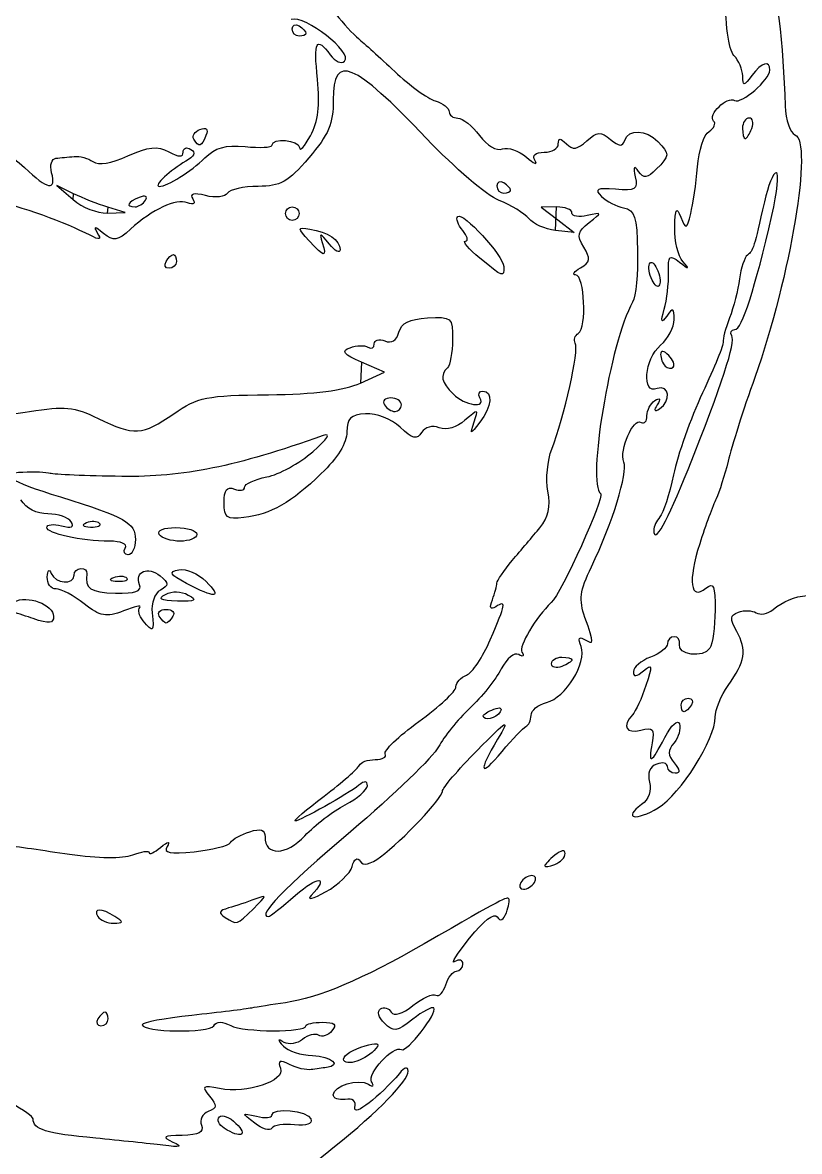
# Model space of a CAD drawing. Extents: x 785 to 1180, y 172 to 639.
# Drawn here: x 973.7 to 1087.6, y 273.8 to 439.2 of the extents above; entities that cross this region are included whole.
import ezdxf

# ---------------------------------------------------------------- set-up
doc = ezdxf.new("R2010")
doc.units = 0
doc.layers.add('Ebene_1', color=7, linetype='CONTINUOUS')

msp = doc.modelspace()

# ---------------------------------------------------------------- linework, layer by layer
at = {"layer": 'Ebene_1', "color": 7}
for points in [[(1013.25, 438.309044), (1013.25, 438.309044)], [(1080.6116, 423.75002), (1080.6116, 423.75002)], [(998.8148, 422.145244), (998.8148, 422.145244)], [(981.1916, 414.168764), (978.75, 415.362948), (981.1108, 413.306484)], [(1045.25, 414.690996), (1045.25, 414.690996)], [(986.1108, 411.335972), (988.75, 411.421972), (986.1916, 412.198292), (986.1916, 412.198252)], [(991.74296, 413.238572), (991.74296, 413.238572)], [(1052.00144, 412.227388), (1049.75144, 412.205228), (1052.16928, 410.346548), (1054.58712, 408.487876), (1051.83728, 408.789724)], [(1012.25, 411.25002), (1012.25, 411.25002)], [(1015.73176, 407.27018), (1015.73176, 407.27018)], [(994.75, 404.25002), (994.75, 404.25002)], [(1040.75, 404.71902), (1040.75, 404.71902)], [(1065.85, 401.85002), (1065.85, 401.85002)], [(1068.43336, 390.466692), (1068.43336, 390.466692)], [(1023.25024, 386.42454), (1026.75024, 388.015924), (1023.39664, 389.48622)], [(1029.25, 383.25002), (1029.25, 383.25002)], [(1071.26344, 373.75002), (1071.26344, 373.75002)], [(984.9792, 365.854124), (984.9792, 365.854188)], [(993.75, 364.25002), (993.75, 364.25002)], [(988.75024, 362.249988), (988.75, 362.25002)], [(987.06248, 357.933196), (987.06248, 357.933132)], [(997.75, 357.064084), (997.75, 357.064084)], [(994.65128, 355.454748), (994.65128, 355.4547)], [(975.25, 351.908196), (975.25, 351.908204)], [(991.3808, 351.592028), (991.38112, 351.592028)], [(993.75, 352.25002), (993.75, 352.25002)], [(1051.25, 345.281404), (1051.25, 345.281404)], [(1070.25, 339.25002), (1070.25, 339.25002)], [(1041.25, 337.643028), (1041.25, 337.643028)], [(1053.25, 317.479452), (1053.25, 317.479452)], [(1048.75, 313.25002), (1048.75, 313.25002)], [(1007.54184, 309.397508), (1007.54184, 309.397508)], [(987.25, 308.25002), (987.25, 308.25002)], [(986.25, 293.25002), (986.25, 293.25002)], [(1020.81184, 287.1499), (1020.81184, 287.1499)], [(1007.74368, 277.960236), (1007.74368, 277.960236)], [(1003.27896, 277.210956), (1003.27896, 277.210956)]]:
    msp.add_lwpolyline(points, close=True, dxfattribs=at)
for points in [[(1082.72336, 451.06446), (1084.26128, 444.302764), (1085.22664, 435.958852), (1085.50336, 427.035804)], [(1077.99968, 434.428228), (1077.2124, 435.260468), (1076.71312, 439.006924), (1076.65096, 444.548396)], [(1020.91768, 433.598716), (1022.16848, 434.870908), (1015.14608, 440.351572), (1013.09808, 439.701556)], [(1019.64248, 440.477004), (1020.69872, 439.134244), (1022.19064, 437.521268), (1022.95784, 436.892604)], [(1013.25, 438.309044), (1013.25, 438.8915), (1013.7, 439.08994), (1014.25, 438.75002)], [(1014.25, 438.75002), (1014.8, 438.4101), (1015.25, 437.93354), (1015.25, 437.690996)], [(1014.25, 437.25002), (1013.7, 437.25002), (1013.25, 437.72658), (1013.25, 438.309044)], [(1015.25, 437.690996), (1015.25, 437.44846), (1014.8, 437.25002), (1014.25, 437.25002)], [(1016.94376, 430.921748), (1016.36008, 436.577388), (1016.74648, 437.319604), (1018.80744, 434.501164)], [(1022.95784, 436.892604), (1023.72504, 436.263956), (1026.11064, 434.098404), (1028.2592, 432.080284)], [(1018.80744, 434.501164), (1019.51056, 433.539532), (1020.46016, 433.133428), (1020.91768, 433.598716)], [(1032.94432, 422.239276), (1022.14824, 433.581236), (1019.25144, 434.785084), (1019.25144, 427.929636)], [(1079.28152, 431.428228), (1079.26392, 432.351444), (1078.6872, 433.701444), (1077.99968, 434.428228)], [(1083.24968, 432.288548), (1083.24968, 433.774844), (1082.10632, 433.428964), (1080.64176, 431.499588)], [(1028.2592, 432.080284), (1030.40768, 430.06218), (1033.0844, 428.119348), (1034.20752, 427.762908)], [(1078.09056, 427.847924), (1079.07072, 427.242148), (1083.24968, 430.839092), (1083.24968, 432.288548)], [(1015.9116, 422.671748), (1017.04552, 424.766164), (1017.33792, 427.103068), (1016.94376, 430.921748)], [(1080.64176, 431.499588), (1079.4252, 429.897052), (1079.31064, 429.891036), (1079.28152, 431.428228)], [(1075.01832, 424.81426), (1074.12752, 425.705084), (1076.98784, 428.529468), (1078.09056, 427.847924)], [(1019.25144, 427.929636), (1019.25144, 424.420084), (1018.58016, 422.825444), (1015.67352, 419.429636)], [(1034.20752, 427.762908), (1035.33056, 427.406452), (1036.24944, 426.695148), (1036.24944, 426.182204)], [(1085.50336, 427.035804), (1085.56736, 424.965068), (1086.20544, 423.096756), (1086.94512, 422.812924)], [(1036.24944, 426.182204), (1036.24944, 425.669276), (1036.8176, 425.249596), (1037.51208, 425.249596)], [(1037.51208, 425.249596), (1038.20648, 425.249596), (1039.63352, 424.105996), (1040.6832, 422.708268)], [(1080.21864, 425.25002), (1079.68592, 425.25002), (1079.25, 424.57502), (1079.25, 423.75002)], [(1080.6116, 423.75002), (1080.92824, 424.57502), (1080.75136, 425.25002), (1080.21864, 425.25002)], [(998.8148, 422.145244), (998.51048, 422.637604), (998.91096, 423.289692), (999.7048, 423.594308)], [(999.7048, 423.594308), (1000.6676, 423.963756), (1000.96304, 423.665668), (1000.59208, 422.699092)], [(1061.99536, 421.99962), (1062.55944, 423.67562), (1065.05872, 423.583132), (1066.8208, 421.821052)], [(1074.34776, 423.310204), (1075.08696, 423.767052), (1075.38872, 424.443876), (1075.01832, 424.81426)], [(1079.25, 423.75002), (1079.25, 422.92502), (1079.42688, 422.25002), (1079.64304, 422.25002)], [(1079.64304, 422.25002), (1079.8592, 422.25002), (1080.29504, 422.92502), (1080.6116, 423.75002)], [(1000.59208, 422.699092), (999.94752, 421.019276), (999.5812, 420.905132), (998.8148, 422.145244)], [(1010.24944, 421.260364), (1010.24944, 422.403564), (1014.2508, 422.083732), (1014.28944, 420.937444)], [(1014.28944, 420.937444), (1014.31104, 420.284124), (1015.04144, 421.064564), (1015.9116, 422.671748)], [(1043.55664, 413.193756), (1041.79952, 413.882796), (1037.024, 417.953284), (1032.94432, 422.239276)], [(1040.6832, 422.708268), (1041.81464, 421.201628), (1043.19152, 420.397156), (1044.06512, 420.73238)], [(1052.24944, 421.449596), (1052.24944, 422.37526), (1052.52064, 422.378372), (1053.43576, 421.463276)], [(1053.43576, 421.463276), (1054.35088, 420.548148), (1055.0324, 420.648284), (1056.41696, 421.901292)], [(1056.41696, 421.901292), (1057.95952, 423.297276), (1058.44832, 423.3305), (1059.89328, 422.137628)], [(1059.89328, 422.137628), (1061.20016, 421.058772), (1061.66832, 421.028028), (1061.99536, 421.99962)], [(1072.65256, 418.114588), (1072.84576, 420.515324), (1073.60856, 422.853364), (1074.34776, 423.310204)], [(1086.94512, 422.812924), (1089.586, 421.799516), (1086.3272, 402.128564), (1081.05344, 387.249636)], [(967.23152, 420.826844), (970.0412, 420.770924), (971.91368, 419.9875), (973.98848, 417.999572)], [(989.15392, 419.706572), (992.19784, 421.07918), (993.45992, 421.207212), (995.13096, 420.3129)], [(995.13096, 420.3129), (996.64064, 419.504908), (997.24928, 419.493572), (997.24928, 420.27338)], [(997.24928, 420.27338), (997.24928, 420.875188), (997.75704, 421.053748), (998.37768, 420.67018)], [(998.37768, 420.67018), (999.12904, 420.205796), (998.87848, 419.623004), (997.62768, 418.92594)], [(1000.42096, 419.42118), (1001.93416, 420.934324), (1003.42112, 421.347924), (1006.34528, 421.06906)], [(1006.34528, 421.06906), (1008.49256, 420.864284), (1010.24944, 420.950372), (1010.24944, 421.260364)], [(1044.06512, 420.73238), (1044.8756, 421.043364), (1046.45088, 420.499468), (1047.56592, 419.523708)], [(1048.86232, 418.999596), (1048.37584, 419.831524), (1048.81992, 420.249596), (1050.1904, 420.249596)], [(1050.1904, 420.249596), (1051.32288, 420.249596), (1052.24944, 420.789596), (1052.24944, 421.449596)], [(1066.8208, 421.821052), (1068.62352, 420.018332), (1068.60944, 419.752484), (1066.60408, 417.747164)], [(977.95952, 417.249572), (977.666, 418.371852), (977.94432, 419.300188), (978.59288, 419.364924)], [(978.59288, 419.364924), (979.22888, 419.428364), (980.42424, 419.547972), (981.24928, 419.630708)], [(981.24928, 419.630708), (982.07424, 419.713412), (983.32208, 419.37286), (984.02224, 418.873844)], [(984.02224, 418.873844), (984.834, 418.29526), (986.6932, 418.596964), (989.15392, 419.706572)], [(997.62768, 418.92594), (995.4092, 417.689564), (992.83144, 415.249596), (993.74368, 415.249596)], [(993.74368, 415.249596), (994.95336, 415.249596), (998.40712, 417.407308), (1000.42096, 419.42118)], [(1015.67352, 419.429636), (1012.61952, 415.861796), (1011.52984, 415.249636), (1008.23248, 415.249636)], [(1047.56592, 419.523708), (1048.68088, 418.547948), (1049.26432, 418.312092), (1048.86232, 418.999596)], [(973.98848, 417.999572), (977.38608, 414.7443), (978.67848, 414.500204), (977.95952, 417.249572)], [(1064.01736, 417.425732), (1063.33848, 418.38042), (1063.20248, 418.16394), (1063.52984, 416.649444)], [(1066.60408, 417.747164), (1065.26616, 416.40926), (1064.78288, 416.349204), (1064.01736, 417.425732)], [(1071.66088, 411.249588), (1072.01312, 412.624588), (1072.45936, 415.713836), (1072.65256, 418.114588)], [(1084.19712, 417.25002), (1083.76528, 417.25002), (1082.98416, 415.337524), (1082.46128, 413.00002)], [(1083.55464, 411.00002), (1084.33984, 414.437524), (1084.62896, 417.25002), (1084.19712, 417.25002)], [(1008.23248, 415.249636), (1006.10784, 415.249636), (1004.09032, 414.797988), (1003.74912, 414.245964)], [(1044.25, 415.75002), (1043.7, 416.08994), (1043.25, 415.8915), (1043.25, 415.309044)], [(1043.25, 415.309044), (1043.25, 414.72658), (1043.7, 414.25002), (1044.25, 414.25002)], [(1045.25, 414.690996), (1045.25, 414.93354), (1044.8, 415.4101), (1044.25, 415.75002)], [(1063.52984, 416.649444), (1063.92816, 414.806548), (1063.57304, 414.581868), (1060.6292, 414.815436)], [(986.1916, 412.198252), (984.78448, 412.62522), (982.53448, 413.511948), (981.1916, 414.168764)], [(990.80192, 413.63158), (989.06952, 412.966788), (988.75256, 412.25002), (990.19096, 412.25002)], [(991.74296, 413.238572), (992.09328, 413.805428), (991.69176, 413.973068), (990.80192, 413.63158)], [(1000.54096, 413.891804), (998.74016, 414.343788), (998.16632, 414.196316), (998.65416, 413.406932)], [(1003.74912, 414.245964), (1003.408, 413.693948), (1001.96432, 413.53458), (1000.54096, 413.891804)], [(1044.25, 414.25002), (1044.8, 414.25002), (1045.25, 414.44846), (1045.25, 414.690996)], [(1060.6292, 414.815436), (1057.866, 415.034684), (1057.5052, 414.851036), (1058.58272, 413.77346)], [(1058.58272, 413.77346), (1059.30216, 413.05398), (1060.75904, 412.2973), (1061.82016, 412.091932)], [(983.60608, 408.073092), (979.95992, 409.982372), (973.66984, 412.223108), (968.75144, 413.36482)], [(981.1108, 413.306484), (982.4092, 412.175428), (984.6592, 411.2887), (986.1108, 411.335972)], [(997.88152, 412.838092), (996.18392, 413.489524), (992.73512, 411.895292), (989.53072, 408.977892)], [(990.19096, 412.25002), (990.70856, 412.25002), (991.40688, 412.694868), (991.74296, 413.238572)], [(998.65416, 413.406932), (999.09736, 412.689924), (998.81304, 412.480628), (997.88152, 412.838092)], [(1012.25, 411.25002), (1012.25, 411.80002), (1012.7, 412.25002), (1013.25, 412.25002)], [(1013.25, 412.25002), (1013.8, 412.25002), (1014.25, 411.80002), (1014.25, 411.25002)], [(1047.91944, 410.516268), (1047.27704, 411.299836), (1045.31376, 412.504716), (1043.55664, 413.193756)], [(1054.25144, 411.343244), (1054.25144, 411.841756), (1053.23888, 412.239612), (1052.00144, 412.227388)], [(1061.82016, 412.091932), (1063.45064, 411.776372), (1063.76824, 410.79662), (1063.87096, 405.764852)], [(1069.32, 409.199588), (1069.376, 412.033356), (1069.55472, 412.346076), (1070.20536, 410.749588)], [(1082.46128, 413.00002), (1080.9664, 406.316676), (1080.79744, 405.785188), (1079.97472, 405.175356)], [(1013.25, 410.25002), (1012.7, 410.25002), (1012.25, 410.70002), (1012.25, 411.25002)], [(1014.25, 411.25002), (1014.25, 410.70002), (1013.8, 410.25002), (1013.25, 410.25002)], [(1038.22992, 408.774188), (1037.53424, 409.612476), (1037.20608, 410.53946), (1037.5008, 410.83414)], [(1037.5008, 410.83414), (1038.2388, 411.572132), (1044.23968, 405.046732), (1044.24536, 403.50002)], [(1051.83728, 408.789724), (1050.32496, 408.955748), (1048.56192, 409.732684), (1047.91944, 410.516268)], [(1056.50144, 410.968212), (1055.26392, 410.675972), (1054.25144, 410.844732), (1054.25144, 411.343244)], [(1056.75144, 409.935508), (1058.72184, 411.476444), (1058.71816, 411.491716), (1056.50144, 410.968212)], [(1070.20536, 410.749588), (1070.972, 408.868596), (1071.05864, 408.898356), (1071.66088, 411.249588)], [(1078.12, 394.25002), (1079.14784, 394.25002), (1081.11008, 400.297884), (1083.55464, 411.00002)], [(985.5888, 408.352868), (984.27552, 409.418508), (984.05632, 409.435804), (984.66408, 408.425748)], [(989.53072, 408.977892), (987.59704, 407.217404), (987.0876, 407.136612), (985.5888, 408.352868)], [(1015.73176, 407.27018), (1013.95712, 409.2311), (1013.95992, 409.281572), (1015.82672, 408.991252)], [(1015.82672, 408.991252), (1018.44464, 408.584132), (1020.25, 407.363204), (1020.25, 405.999868)], [(1038.62248, 407.21406), (1039.10232, 407.23382), (1038.92568, 407.935892), (1038.22992, 408.774188)], [(1055.98472, 406.350868), (1054.9396, 408.063148), (1055.05656, 408.610068), (1056.75144, 409.935508)], [(1070.49968, 404.247812), (1069.81216, 405.018788), (1069.28128, 407.247084), (1069.32, 409.199588)], [(984.66408, 408.425748), (985.28072, 407.40102), (985.04168, 407.321348), (983.60608, 408.073092)], [(1017.63696, 407.00002), (1018.3472, 404.741132), (1017.9724, 404.794284), (1015.73176, 407.27018)], [(1018.66832, 406.808892), (1017.31784, 408.466316), (1017.16712, 408.494252), (1017.63696, 407.00002)], [(1040.75, 404.71902), (1039.1, 406.071508), (1038.14264, 407.194276), (1038.62248, 407.21406)], [(1020.25, 405.999868), (1020.25, 405.377212), (1019.53824, 405.741268), (1018.66832, 406.808892)], [(1055.48472, 403.320364), (1056.93648, 404.166276), (1057.01768, 404.658452), (1055.98472, 406.350868)], [(1063.87096, 405.764852), (1063.93816, 402.490324), (1063.604, 399.122316), (1063.12904, 398.280388)], [(1068.40064, 402.594828), (1068.32464, 405.12526), (1068.50528, 405.296556), (1070.03248, 404.143044)], [(995.19096, 403.25002), (994.60856, 403.25002), (994.41008, 403.70002), (994.75, 404.25002)], [(994.75, 404.25002), (995.08992, 404.80002), (995.56648, 405.25002), (995.80904, 405.25002)], [(996.25, 404.25002), (996.25, 403.70002), (995.77344, 403.25002), (995.19096, 403.25002)], [(995.80904, 405.25002), (996.0516, 405.25002), (996.25, 404.80002), (996.25, 404.25002)], [(1044.24536, 403.50002), (1044.25336, 401.85706), (1044.23416, 401.863092), (1040.75, 404.71902)], [(1065.85, 401.85002), (1065.49408, 402.77746), (1065.42792, 403.761276), (1065.70296, 404.036276)], [(1065.70296, 404.036276), (1065.97792, 404.311276), (1066.49408, 403.77746), (1066.85, 402.85002)], [(1070.03248, 404.143044), (1071.48888, 403.043028), (1071.55984, 403.05894), (1070.49968, 404.247812)], [(1079.97472, 405.175356), (1079.54824, 404.859292), (1079.02552, 403.284292), (1078.81312, 401.675356)], [(1054.78888, 402.280036), (1054.21832, 402.296756), (1054.53136, 402.764908), (1055.48472, 403.320364)], [(1055.18112, 393.706164), (1056.46552, 394.500004), (1056.11144, 402.241276), (1054.78888, 402.280036)], [(1066.85, 402.85002), (1067.20592, 401.92258), (1067.27208, 400.938756), (1066.99712, 400.663756)], [(1067.78112, 397.249588), (1068.1688, 398.624588), (1068.4476, 401.029948), (1068.40064, 402.594828)], [(1066.99712, 400.663756), (1066.72208, 400.388756), (1066.20592, 400.92258), (1065.85, 401.85002)], [(1078.81312, 401.675356), (1078.60064, 400.06642), (1077.94224, 397.496908), (1077.35, 395.965332)], [(1063.12904, 398.280388), (1059.86328, 392.490564), (1056.41232, 371.722092), (1058.46416, 370.20586)], [(1068.1476, 396.249588), (1067.32112, 395.092484), (1067.23736, 395.321084), (1067.78112, 397.249588)], [(1069.2344, 395.721828), (1069.2216, 397.431436), (1069.05096, 397.514244), (1068.1476, 396.249588)], [(1028.8664, 393.8701), (1029.2248, 395.226212), (1030.39224, 395.808012), (1033.05672, 395.95826)], [(1033.05672, 395.95826), (1036.6312, 396.159828), (1036.74984, 396.057364), (1036.73704, 392.778444)], [(1067.24968, 391.98162), (1068.34968, 392.923468), (1069.2428, 394.606556), (1069.2344, 395.721828)], [(1077.35, 395.965332), (1076.75768, 394.433748), (1076.33744, 392.858748), (1076.41592, 392.465332)], [(1026.80992, 392.588708), (1027.81472, 392.203132), (1028.54632, 392.659028), (1028.8664, 393.8701)], [(1077.67816, 393.3663), (1077.37776, 393.852348), (1077.57656, 394.25002), (1078.12, 394.25002)], [(1024.34048, 391.694212), (1024.8408, 391.384964), (1025.25024, 391.594412), (1025.25024, 392.15958)], [(1025.25024, 392.15958), (1025.25024, 392.72478), (1025.95208, 392.917892), (1026.80992, 392.588708)], [(1036.73704, 392.778444), (1036.72904, 390.914988), (1036.39232, 389.058772), (1035.98704, 388.6535)], [(1051.29528, 376.760036), (1053.1196, 381.395428), (1055.3264, 391.319308), (1054.7428, 392.263484)], [(1054.7428, 392.263484), (1054.45464, 392.729852), (1054.65184, 393.379068), (1055.18112, 393.706164)], [(1071.26344, 373.75002), (1076.25576, 386.239852), (1078.27192, 392.405508), (1077.67816, 393.3663)], [(1076.41592, 392.465332), (1076.49432, 392.071908), (1075.13432, 388.711388), (1073.39328, 384.997508)], [(1023.39664, 389.48622), (1020.73464, 390.653268), (1020.39232, 391.09058), (1021.73688, 391.606508)], [(1021.73688, 391.606508), (1022.66848, 391.964012), (1023.84008, 392.003492), (1024.34048, 391.694212)], [(1066.74968, 385.61122), (1064.43504, 384.722988), (1064.84296, 389.920924), (1067.24968, 391.98162)], [(1068.43336, 390.466692), (1067.71576, 391.184252), (1067.25, 391.243292), (1067.25, 390.616692)], [(1067.25, 390.616692), (1067.25, 390.048348), (1067.55, 389.283348), (1067.91664, 388.916692)], [(1069.1, 388.766692), (1069.38416, 389.050852), (1069.084, 389.815852), (1068.43336, 390.466692)], [(1067.91664, 388.916692), (1068.28336, 388.55002), (1068.81584, 388.482524), (1069.1, 388.766692)], [(1035.98704, 388.6535), (1034.87408, 387.5405), (1035.08888, 386.554172), (1036.82168, 384.821412)], [(1081.05344, 387.249636), (1079.3964, 382.574636), (1077.63192, 377.046924), (1077.1324, 374.965844)], [(1009.75024, 384.719692), (1016.5508, 384.796892), (1020.87, 385.342308), (1023.25024, 386.42454)], [(1067.0952, 382.6541), (1068.82432, 383.722772), (1068.52416, 386.29214), (1066.74968, 385.61122)], [(995.86064, 381.928108), (999.40456, 384.368196), (1000.63896, 384.616292), (1009.75024, 384.719692)], [(1027.69096, 384.25002), (1026.83352, 384.25002), (1026.41008, 383.80002), (1026.75, 383.25002)], [(1029.25, 383.25002), (1029.25, 383.80002), (1028.54848, 384.25002), (1027.69096, 384.25002)], [(1036.82168, 384.821412), (1038.53952, 383.103564), (1041.74712, 382.637004), (1040.75024, 384.24998)], [(1040.75024, 384.24998), (1040.41032, 384.79998), (1040.60872, 385.24998), (1041.1912, 385.24998)], [(1041.1912, 385.24998), (1042.71744, 385.24998), (1042.49336, 382.946364), (1040.74776, 380.691108)], [(1065.24968, 381.631556), (1065.24968, 382.456556), (1065.7692, 383.452636), (1066.40416, 383.845076)], [(1066.40416, 383.845076), (1067.16816, 384.31722), (1067.28504, 384.115756), (1066.74968, 383.249588)], [(1073.39328, 384.997508), (1071.65232, 381.283628), (1069.73472, 375.883628), (1069.13216, 372.997508)], [(963.45688, 381.255812), (966.36824, 381.259012), (971.43624, 381.701436), (974.7192, 382.23902)], [(974.7192, 382.23902), (979.8968, 383.086852), (981.23128, 382.9535), (984.78488, 381.233228)], [(1026.75, 383.25002), (1027.08992, 382.70002), (1027.79152, 382.25002), (1028.30904, 382.25002)], [(1028.30904, 382.25002), (1028.82656, 382.25002), (1029.25, 382.70002), (1029.25, 383.25002)], [(1039.91736, 380.749988), (1040.56584, 382.680004), (1040.51848, 382.687908), (1038.5644, 380.975876)], [(1066.74968, 383.249588), (1066.2144, 382.38342), (1066.33128, 382.181956), (1067.0952, 382.6541)], [(984.78488, 381.233228), (990.10984, 378.655492), (991.20768, 378.724372), (995.86064, 381.928108)], [(1024.00096, 381.920084), (1021.78088, 381.782724), (1021.25136, 381.268756), (1021.25008, 379.249988)], [(1029.05288, 379.946284), (1027.69848, 381.207316), (1025.61808, 382.02014), (1024.00096, 381.920084)], [(1038.5644, 380.975876), (1037.34224, 379.905116), (1035.84744, 379.467316), (1034.79392, 379.871596)], [(1040.74776, 380.691108), (1039.26832, 378.779732), (1039.2556, 378.780628), (1039.91736, 380.749988)], [(1061.84776, 374.85454), (1061.16456, 376.634956), (1063.24376, 381.3713), (1064.39592, 380.65922)], [(1064.39592, 380.65922), (1064.86552, 380.368996), (1065.24968, 380.806556), (1065.24968, 381.631556)], [(1016.25024, 376.36742), (1018.446, 378.289916), (1019.00496, 379.166676), (1017.75024, 378.720268)], [(1021.25008, 379.249988), (1021.24928, 377.669956), (1019.8688, 375.424028), (1017.49936, 373.146716)], [(1032.202, 379.171908), (1031.51904, 378.066916), (1030.9108, 378.216484), (1029.05288, 379.946284)], [(1034.79392, 379.871596), (1033.76168, 380.2677), (1032.70248, 379.981764), (1032.202, 379.171908)], [(1017.75024, 378.720268), (1005.0008, 374.184204), (997.24456, 372.612276), (988.25024, 372.741604)], [(1009.50024, 372.665196), (1011.28776, 373.015988), (1014.3252, 374.681988), (1016.25024, 376.36742)], [(1050.72048, 370.562812), (1050.38952, 372.327004), (1050.64848, 375.115756), (1051.29528, 376.760036)], [(1057.102, 359.489236), (1060.19728, 365.951004), (1062.45696, 373.267092), (1061.84776, 374.85454)], [(1077.1324, 374.965844), (1076.63288, 372.884756), (1075.84528, 370.409756), (1075.38216, 369.465844)], [(973.75024, 373.337996), (969.99304, 373.151604), (971.5576, 372.125732), (979.25024, 369.7315)], [(977.75024, 373.182516), (977.20024, 373.349884), (975.40024, 373.41986), (973.75024, 373.337996)], [(988.25024, 372.741604), (983.0252, 372.816724), (978.30024, 373.015148), (977.75024, 373.182516)], [(1017.49936, 373.146716), (1013.06608, 368.885948), (1010.11944, 367.214356), (1006.15816, 366.71302)], [(1006.25024, 371.170076), (1006.25024, 371.641604), (1007.71272, 372.31442), (1009.50024, 372.665196)], [(1066.25, 364.85002), (1066.25, 362.631548), (1068.21032, 366.111572), (1071.26344, 373.75002)], [(1069.13216, 372.997508), (1068.52952, 370.111388), (1067.63448, 367.322524), (1067.1432, 366.80002)], [(1003.25024, 368.904484), (1003.25024, 370.76874), (1003.65768, 371.307612), (1004.75024, 370.888356)], [(1004.75024, 370.888356), (1005.5752, 370.57178), (1006.25024, 370.698556), (1006.25024, 371.170076)], [(1049.5368, 365.218396), (1050.80936, 366.741388), (1051.14936, 368.276612), (1050.72048, 370.562812)], [(977.43152, 367.25002), (975.79696, 367.25002), (974.22856, 368.054748), (973.45784, 369.28882)], [(979.25024, 369.7315), (988.79952, 366.759404), (990.25024, 365.938364), (990.25024, 363.505876)], [(1006.15816, 366.71302), (1003.60912, 366.390428), (1003.25024, 366.66094), (1003.25024, 368.904484)], [(1058.46416, 370.20586), (1059.09952, 369.73638), (1052.69088, 355.630332), (1051.21496, 354.24962)], [(1075.38216, 369.465844), (1074.91904, 368.521924), (1073.83536, 365.556116), (1072.97392, 362.875132)], [(980.84736, 366.0925), (980.45392, 366.729132), (978.9168, 367.25002), (977.43152, 367.25002)], [(977.25, 365.281404), (977.25, 365.711164), (978.2204, 365.80902), (979.4064, 365.498884)], [(979.4064, 365.498884), (980.88384, 365.112508), (981.33752, 365.299412), (980.84736, 366.0925)], [(983.06248, 365.933068), (982.2648, 365.613844), (982.50176, 365.376884), (983.66664, 365.328908)], [(984.9792, 365.854188), (984.64688, 366.186484), (983.7844, 366.222004), (983.06248, 365.933068)], [(983.66664, 365.328908), (984.7208, 365.285548), (985.31144, 365.521836), (984.9792, 365.854124)], [(1067.1432, 366.80002), (1066.65192, 366.277524), (1066.25, 365.40002), (1066.25, 364.85002)], [(986.434, 363.25002), (982.26888, 363.25002), (977.25, 364.360132), (977.25, 365.281404)], [(993.75, 364.25002), (993.38944, 364.833436), (994.40632, 365.25002), (996.19096, 365.25002)], [(996.80904, 363.25002), (995.46648, 363.25002), (994.08992, 363.70002), (993.75, 364.25002)], [(996.19096, 365.25002), (997.87344, 365.25002), (999.25, 364.80002), (999.25, 364.25002)], [(999.25, 364.25002), (999.25, 363.70002), (998.1516, 363.25002), (996.80904, 363.25002)], [(1045.50264, 360.415604), (1046.73944, 361.881892), (1048.5548, 364.043156), (1049.5368, 365.218396)], [(988.75, 362.25002), (989.1084, 362.8299), (988.13536, 363.25002), (986.434, 363.25002)], [(990.25024, 363.505876), (990.25024, 362.26514), (989.77368, 361.249988), (989.1912, 361.249988)], [(1072.97392, 362.875132), (1071.21192, 357.391164), (1071.61056, 354.474516), (1073.86624, 356.346556)], [(989.1912, 361.249988), (988.60872, 361.249988), (988.41032, 361.699988), (988.75024, 362.249988)], [(977.32896, 358.00002), (977.37616, 359.04546), (977.61096, 359.246756), (977.91232, 358.50002)], [(981.25, 358.25002), (981.25, 358.80002), (981.7, 359.25002), (982.25, 359.25002)], [(982.25, 359.25002), (982.8, 359.25002), (983.19672, 358.912524), (983.1316, 358.50002)], [(990.84544, 356.86194), (990.10824, 358.78302), (992.08184, 359.634476), (993.85696, 358.16122)], [(997.75, 357.064084), (995.24416, 358.402108), (995.0588, 358.730108), (996.62488, 359.055372)], [(996.62488, 359.055372), (997.656, 359.269532), (999.44352, 358.50094), (1000.59712, 357.347388)], [(1043.25264, 357.081412), (1043.25328, 357.448924), (1044.26576, 358.949316), (1045.50264, 360.415604)], [(1056.15544, 352.09002), (1055.24656, 354.697196), (1055.40696, 355.950548), (1057.102, 359.489236)], [(978.61512, 356.25002), (977.86432, 356.25002), (977.28552, 357.037524), (977.32896, 358.00002)], [(977.91232, 358.50002), (978.5112, 357.015812), (981.25, 356.810668), (981.25, 358.25002)], [(983.1316, 358.50002), (982.78616, 356.312412), (983.62192, 355.74042), (987.30448, 355.643972)], [(987.66664, 357.329036), (986.50176, 357.377036), (986.2648, 357.613972), (987.06248, 357.933196)], [(987.06248, 357.933132), (987.7844, 358.222004), (988.64688, 358.186484), (988.9792, 357.854252)], [(988.9792, 357.854252), (989.31144, 357.521964), (988.7208, 357.285612), (987.66664, 357.329036)], [(993.85696, 358.16122), (995.18984, 357.055092), (995.19528, 356.798884), (993.90096, 356.074748)], [(1000.59712, 357.347388), (1003.03968, 354.904828), (1001.98952, 354.800332), (997.75, 357.064084)], [(982.74112, 354.07834), (981.22264, 355.272764), (979.366, 356.25002), (978.61512, 356.25002)], [(987.30448, 355.643972), (990.28264, 355.565972), (991.21912, 355.888076), (990.84544, 356.86194)], [(993.90096, 356.074748), (993.07144, 355.610492), (992.546, 354.155388), (992.70032, 352.749628)], [(994.65128, 355.4547), (995.61584, 355.994508), (996.94416, 355.958564), (998, 355.3641)], [(1042.58144, 354.667364), (1042.94992, 355.627572), (1043.25192, 356.713892), (1043.25264, 357.081412)], [(1073.86624, 356.346556), (1075.00824, 357.294372), (1075.2468, 356.73218), (1075.23416, 353.122076)], [(1083.72944, 353.232932), (1086.6268, 355.637508), (1090.634, 356.015836), (1094.2496, 354.22618)], [(972.48672, 354.35954), (974.35872, 355.410468), (978.25, 353.962388), (978.25, 352.214844)], [(988.50416, 353.03986), (985.91216, 352.061484), (985.1248, 352.203364), (982.74112, 354.07834)], [(996.40128, 354.469404), (993.8804, 354.537564), (993.44776, 354.781244), (994.65128, 355.454748)], [(998, 355.3641), (999.4072, 354.571772), (999.094, 354.396524), (996.40128, 354.469404)], [(1043.08144, 353.644596), (1042.28384, 353.151628), (1042.12472, 353.477084), (1042.58144, 354.667364)], [(1042.27784, 348.811284), (1044.57752, 354.176164), (1044.65032, 354.614204), (1043.08144, 353.644596)], [(1051.21496, 354.24962), (1048.92448, 352.106924), (1046.39392, 347.82474), (1046.91752, 346.977572)], [(975.25, 351.908204), (974.42504, 352.183348), (973.07504, 352.628092), (972.25, 352.8965)], [(990.88688, 353.553548), (991.2276, 353.894284), (990.15536, 353.663124), (988.50416, 353.03986)], [(991.38112, 351.592028), (990.76856, 352.330132), (990.54616, 353.21282), (990.88688, 353.553548)], [(992.70032, 352.749628), (993.01648, 349.86918), (992.89736, 349.764692), (991.3808, 351.592028)], [(993.75, 352.25002), (993.41008, 352.80002), (993.86008, 353.25002), (994.75, 353.25002)], [(994.75, 353.25002), (995.63992, 353.25002), (996.08992, 352.80002), (995.75, 352.25002)], [(1075.23416, 353.122076), (1075.22616, 350.717236), (1074.87704, 348.212076), (1074.45936, 347.555068)], [(1078.41624, 350.014476), (1077.37256, 351.901132), (1077.41304, 352.375116), (1078.65856, 352.853084)], [(1078.65856, 352.853084), (1079.48096, 353.168668), (1080.64512, 353.123244), (1081.24552, 352.752156)], [(1081.24552, 352.752156), (1081.84592, 352.381076), (1082.96376, 352.59742), (1083.72944, 353.232932)], [(978.25, 352.214844), (978.25, 351.1811), (977.6224, 351.116948), (975.25, 351.908196)], [(994.75, 351.25002), (994.53992, 351.25002), (994.08992, 351.70002), (993.75, 352.25002)], [(995.75, 352.25002), (995.41008, 351.70002), (994.96008, 351.25002), (994.75, 351.25002)], [(1056.07944, 348.85462), (1057.51776, 347.965708), (1057.52248, 348.167804), (1056.15544, 352.09002)], [(1055.58272, 347.823404), (1055.12312, 349.021052), (1055.28072, 349.34826), (1056.07944, 348.85462)], [(1069.24952, 349.249636), (1068.69952, 349.249636), (1068.24952, 348.7885), (1068.24952, 348.224884)], [(1069.99944, 348.132476), (1070.13696, 348.746916), (1069.79952, 349.249636), (1069.24952, 349.249636)], [(1077.15248, 342.113244), (1079.6624, 345.638148), (1079.92592, 347.285564), (1078.41624, 350.014476)], [(1038.77784, 343.621396), (1039.61736, 343.943556), (1041.1924, 346.279004), (1042.27784, 348.811284)], [(1050.50952, 339.600012), (1053.32272, 340.306092), (1056.49448, 345.447308), (1055.58272, 347.823404)], [(1068.24952, 348.224884), (1068.24952, 347.661276), (1067.12448, 346.772404), (1065.74952, 346.249636)], [(1074.45936, 347.555068), (1073.5248, 346.08506), (1069.65344, 346.586268), (1069.99944, 348.132476)], [(1046.44648, 346.627812), (1045.80808, 347.02238), (1044.71568, 346.13006), (1043.88128, 344.532324)], [(1046.91752, 346.977572), (1047.27992, 346.39122), (1047.0752, 346.239236), (1046.44648, 346.627812)], [(1051.25, 345.281404), (1051.25, 345.81414), (1051.92504, 346.25002), (1052.75, 346.25002)], [(1052.75, 346.25002), (1053.57504, 346.25002), (1054.25, 346.073164), (1054.25, 345.857012)], [(1054.25, 345.857012), (1054.25, 345.640852), (1053.57504, 345.20498), (1052.75, 344.888388)], [(1065.74952, 346.249636), (1064.37448, 345.726868), (1063.24952, 344.7829), (1063.24952, 344.151948)], [(1043.88128, 344.532324), (1043.08192, 343.001836), (1040.9976, 340.39962), (1039.24944, 338.74962)], [(1052.75, 344.888388), (1051.92504, 344.571812), (1051.25, 344.748668), (1051.25, 345.281404)], [(1063.24952, 344.151948), (1063.24952, 343.327924), (1063.6684, 343.35238), (1064.73632, 344.238748)], [(1064.73632, 344.238748), (1066.0352, 345.316692), (1066.0812, 345.047668), (1065.09984, 342.111188)], [(1037.24608, 341.892636), (1037.24608, 342.521292), (1037.93832, 343.299236), (1038.77784, 343.621396)], [(1031.79912, 336.818292), (1034.792, 338.980524), (1037.24312, 341.263988), (1037.24608, 341.892636)], [(1065.09984, 342.111188), (1064.482, 340.262332), (1063.58792, 338.322148), (1063.11304, 337.799644)], [(1075.2496, 337.47122), (1075.2496, 338.55454), (1076.10592, 340.643452), (1077.15248, 342.113244)], [(1048.24944, 337.724516), (1048.24944, 338.44406), (1049.2664, 339.288028), (1050.50952, 339.600012)], [(1070.25, 339.25002), (1070.25, 339.80002), (1070.72656, 340.25002), (1071.30904, 340.25002)], [(1070.69096, 338.25002), (1070.44848, 338.25002), (1070.25, 338.70002), (1070.25, 339.25002)], [(1071.75, 339.25002), (1071.41008, 338.70002), (1070.93352, 338.25002), (1070.69096, 338.25002)], [(1071.30904, 340.25002), (1071.89152, 340.25002), (1072.08992, 339.80002), (1071.75, 339.25002)], [(1039.24944, 338.74962), (1037.5012, 337.09962), (1035.45376, 334.568764), (1034.69952, 333.125484)], [(1041.25, 337.643028), (1041.25, 337.859188), (1041.9484, 338.304028), (1042.80192, 338.63158)], [(1043.74296, 338.238572), (1043.15568, 337.288364), (1041.25, 336.833124), (1041.25, 337.643028)], [(1042.80192, 338.63158), (1043.69184, 338.973068), (1044.09328, 338.805428), (1043.74296, 338.238572)], [(1047.49944, 336.082916), (1047.91192, 336.266252), (1048.24944, 337.004964), (1048.24944, 337.724516)], [(1063.11304, 337.799644), (1061.57832, 336.111252), (1062.19448, 335.001996), (1064.35336, 335.566556)], [(1066.90392, 324.185628), (1070.19, 326.184004), (1075.2496, 334.238444), (1075.2496, 337.47122)], [(1026.86344, 332.068292), (1026.5852, 332.518564), (1028.80624, 334.656068), (1031.79912, 336.818292)], [(1040.35144, 332.5909), (1044.89912, 337.18914), (1045.22544, 337.36934), (1043.35512, 334.249588)], [(1043.99944, 332.42286), (1045.51192, 334.252556), (1047.08688, 335.899588), (1047.49944, 336.082916)], [(1064.35336, 335.566556), (1066.14288, 336.03454), (1066.38776, 335.75314), (1065.99208, 333.683188)], [(1067.88504, 334.499644), (1068.84816, 336.35534), (1069.75784, 337.198948), (1070.00528, 336.466028)], [(1070.00528, 336.466028), (1070.2436, 335.760036), (1069.89096, 334.522532), (1069.2216, 333.716028)], [(1043.35512, 334.249588), (1040.42232, 329.357468), (1040.73424, 328.472956), (1043.99944, 332.42286)], [(1065.99208, 333.683188), (1065.3648, 330.402116), (1065.87168, 330.620732), (1067.88504, 334.499644)], [(1034.69952, 333.125484), (1033.94528, 331.682204), (1028.15568, 326.096956), (1021.83376, 320.713804)], [(1035.24464, 326.5909), (1035.24464, 327.05362), (1037.54528, 329.75362), (1040.35144, 332.5909)], [(1069.2216, 333.716028), (1068.26432, 332.562604), (1068.27032, 331.929508), (1069.2496, 330.749644)], [(1023.08472, 330.408676), (1023.26808, 330.871196), (1024.30712, 331.249628), (1025.39376, 331.249628)], [(1025.39376, 331.249628), (1026.4804, 331.249628), (1027.14176, 331.618028), (1026.86344, 332.068292)], [(1068.2496, 330.21826), (1068.2496, 330.750988), (1067.53832, 330.913932), (1066.66904, 330.580348)], [(1017.9248, 325.908676), (1020.57944, 327.921156), (1022.90144, 329.946156), (1023.08472, 330.408676)], [(1066.66904, 330.580348), (1065.6596, 330.192988), (1065.28096, 329.23782), (1065.62112, 327.936932)], [(1069.372, 329.249644), (1068.75472, 329.249636), (1068.2496, 329.685516), (1068.2496, 330.21826)], [(1069.2496, 330.749644), (1070.10968, 329.713284), (1070.14752, 329.249644), (1069.372, 329.249644)], [(1024.25144, 327.397732), (1024.25144, 328.150284), (1023.85912, 328.175676), (1023.00144, 327.478636)], [(1065.62112, 327.936932), (1065.94848, 326.685028), (1065.4984, 325.42086), (1064.45328, 324.656604)], [(1013.6444, 322.249628), (1013.344, 322.249628), (1015.27016, 323.896196), (1017.9248, 325.908676)], [(1023.00144, 327.478636), (1021.4104, 326.185636), (1014.36712, 322.249628), (1013.6444, 322.249628)], [(1021.01392, 324.626796), (1022.79456, 325.547596), (1024.25144, 326.794516), (1024.25144, 327.397732)], [(1026.19648, 317.0063), (1029.43136, 319.419084), (1035.2388, 325.57086), (1035.24464, 326.5909)], [(1015.10816, 320.096308), (1016.57568, 321.667276), (1019.23328, 323.705996), (1021.01392, 324.626796)], [(1064.45328, 324.656604), (1061.61416, 322.580604), (1063.62824, 322.193548), (1066.90392, 324.185628)], [(1007.00144, 320.682228), (1008.62816, 321.189892), (1009.25144, 320.979868), (1009.25144, 319.923996)], [(993.94336, 318.377172), (995.07432, 319.294548), (995.38784, 319.33758), (994.88888, 318.506924)], [(1004.18416, 319.101492), (1004.49616, 319.584708), (1005.76392, 320.296028), (1007.00144, 320.682228)], [(1021.83376, 320.713804), (1011.94856, 312.296484), (1008.02384, 308.249572), (1009.746, 308.249572)], [(1009.25144, 319.923996), (1009.25144, 317.074428), (1012.37104, 317.166204), (1015.10816, 320.096308)], [(971.25144, 318.748756), (972.6264, 318.548988), (976.83256, 317.932692), (980.59848, 317.379236)], [(989.84848, 317.286532), (991.17008, 317.789004), (992.25144, 317.931156), (992.25144, 317.60242)], [(992.25144, 317.60242), (992.25144, 317.273684), (993.0128, 317.62234), (993.94336, 318.377172)], [(994.88888, 318.506924), (994.32152, 317.562356), (995.2788, 317.379236), (998.87968, 317.743588)], [(998.87968, 317.743588), (1001.48512, 318.007228), (1003.87216, 318.618284), (1004.18416, 319.101492)], [(1053.25, 317.479452), (1053.25, 318.064764), (1052.61456, 317.967572), (1051.75, 317.25002)], [(980.59848, 317.379236), (984.81096, 316.760132), (988.37016, 316.724452), (989.84848, 317.286532)], [(1022.02528, 315.584116), (1022.32904, 316.694908), (1022.78968, 316.993436), (1023.19304, 316.340828)], [(1023.19304, 316.340828), (1023.63848, 315.62002), (1024.63336, 315.840436), (1026.19648, 317.0063)], [(1051.75, 317.25002), (1050.92504, 316.565332), (1050.25, 315.849348), (1050.25, 315.658964)], [(1051.75, 315.888388), (1052.57504, 316.20498), (1053.25, 316.920948), (1053.25, 317.479452)], [(1018.13656, 311.857484), (1019.99952, 312.898148), (1021.74944, 314.575124), (1022.02528, 315.584116)], [(1050.25, 315.658964), (1050.25, 315.468572), (1050.92504, 315.57186), (1051.75, 315.888388)], [(1013.71464, 311.353164), (1017.03752, 314.270716), (1018.72784, 314.236916), (1015.99944, 311.307484)], [(1046.75, 313.25002), (1046.41008, 312.70002), (1046.582, 312.25002), (1047.132, 312.25002)], [(1048.368, 314.25002), (1047.818, 314.25002), (1047.08992, 313.80002), (1046.75, 313.25002)], [(1047.132, 312.25002), (1047.682, 312.25002), (1048.41008, 312.70002), (1048.75, 313.25002)], [(1048.75, 313.25002), (1049.08992, 313.80002), (1048.918, 314.25002), (1048.368, 314.25002)], [(1007.54184, 309.397508), (1009.58816, 311.387644), (1009.60344, 311.489236), (1007.75, 310.78406)], [(1009.746, 308.249572), (1009.98456, 308.249572), (1011.77048, 309.646196), (1013.71464, 311.353164)], [(1015.99944, 311.307484), (1015.31192, 310.569332), (1016.2736, 310.816836), (1018.13656, 311.857484)], [(1044.99144, 310.84326), (1044.66216, 311.172532), (1044.4632, 311.066764), (1032.5896, 304.24998)], [(987.25, 308.25002), (985.2916, 309.51562), (983.96784, 309.51562), (984.75, 308.25002)], [(1003.91544, 309.497828), (1002.4852, 309.088308), (1002.37504, 308.786108), (1003.41544, 308.126604)], [(1003.41544, 308.126604), (1005.19024, 307.001604), (1005.02624, 306.9511), (1007.54184, 309.397508)], [(1007.75, 310.78406), (1006.65, 310.36554), (1004.92448, 309.786732), (1003.91544, 309.497828)], [(1044.63576, 308.80926), (1045.00024, 309.7591), (1045.16032, 310.674404), (1044.99144, 310.84326)], [(984.75, 308.25002), (985.08992, 307.70002), (986.12896, 307.256908), (987.05904, 307.265332)], [(987.05904, 307.265332), (988.51632, 307.278532), (988.54272, 307.41462), (987.25, 308.25002)], [(1039.24424, 305.091484), (1041.29064, 307.637908), (1042.87976, 308.851268), (1043.29296, 308.182748)], [(1043.29296, 308.182748), (1043.7308, 307.474348), (1044.2092, 307.697564), (1044.63576, 308.80926)], [(1037.06352, 301.633884), (1036.41024, 301.230108), (1037.3916, 302.786028), (1039.24424, 305.091484)], [(1032.5896, 304.24998), (1023.43184, 298.992396), (1017.13408, 296.319668), (1012.25144, 295.61858)], [(1038.25144, 301.309004), (1038.25144, 301.89146), (1037.71688, 302.03766), (1037.06352, 301.633884)], [(1037.3188, 300.24998), (1037.83176, 300.24998), (1038.25144, 300.72654), (1038.25144, 301.309004)], [(1035.7468, 298.23546), (1036.09848, 299.343452), (1036.80584, 300.24998), (1037.3188, 300.24998)], [(1034.29696, 296.721828), (1034.74272, 296.44634), (1035.39512, 297.127468), (1035.7468, 298.23546)], [(1030.9388, 295.218748), (1032.34008, 296.32094), (1033.8512, 296.997332), (1034.29696, 296.721828)], [(1007.25144, 294.8277), (1006.4264, 294.669124), (1002.48888, 294.191124), (998.50144, 293.765468)], [(1012.25144, 295.61858), (1010.3264, 295.342172), (1008.0764, 294.986268), (1007.25144, 294.8277)], [(1026.7444, 292.614148), (1025.90016, 293.458348), (1025.64928, 294.377868), (1026.17464, 294.702532)], [(1026.17464, 294.702532), (1026.69088, 295.021572), (1027.40072, 294.81734), (1027.75224, 294.248692)], [(1027.75224, 294.248692), (1028.15184, 293.602052), (1029.34544, 293.965412), (1030.9388, 295.218748)], [(1029.24384, 288.754668), (1030.03608, 288.26502), (1034.65176, 294.182932), (1033.99216, 294.842588)], [(1033.99216, 294.842588), (1033.75264, 295.08206), (1032.36336, 294.339252), (1030.90472, 293.191908)], [(984.75, 293.25002), (984.41008, 292.70002), (984.60856, 292.25002), (985.19096, 292.25002)], [(985.80904, 294.25002), (985.56648, 294.25002), (985.08992, 293.80002), (984.75, 293.25002)], [(985.19096, 292.25002), (985.77344, 292.25002), (986.25, 292.70002), (986.25, 293.25002)], [(986.25, 293.25002), (986.25, 293.80002), (986.0516, 294.25002), (985.80904, 294.25002)], [(998.50144, 293.765468), (994.51392, 293.33982), (991.25336, 292.712204), (991.25568, 292.370772)], [(1001.7368, 292.22634), (1002.16088, 292.9125), (1002.98624, 292.92706), (1004.21392, 292.27002)], [(1030.90472, 293.191908), (1028.54088, 291.332508), (1028.0888, 291.269732), (1026.7444, 292.614148)], [(991.25568, 292.370772), (991.26368, 291.286932), (1001.07264, 291.151748), (1001.7368, 292.22634)], [(1004.21392, 292.27002), (1006.07304, 291.275044), (1015.25144, 291.231316), (1015.25144, 292.21746)], [(1017.09432, 290.847076), (1016.58248, 291.163364), (1015.52824, 290.894676), (1014.75144, 290.249972)], [(1015.25144, 292.21746), (1015.25144, 292.510348), (1016.33816, 292.749972), (1017.6664, 292.749972)], [(1019.05304, 291.510988), (1018.48752, 290.829548), (1017.60608, 290.530788), (1017.09432, 290.847076)], [(1017.6664, 292.749972), (1019.47352, 292.749972), (1019.82256, 292.438132), (1019.05304, 291.510988)], [(1012.0452, 289.810588), (1011.03552, 290.382468), (1011.0128, 290.260716), (1011.94192, 289.256172)], [(1014.75144, 290.249972), (1013.97456, 289.605276), (1012.7568, 289.407556), (1012.0452, 289.810588)], [(1023.28544, 289.112532), (1025.06312, 289.732228), (1026.07432, 289.77478), (1025.72856, 289.215324)], [(1011.94192, 289.256172), (1012.59672, 288.548204), (1014.50816, 287.919684), (1016.1896, 287.859468)], [(1016.1896, 287.859468), (1018.99096, 287.759148), (1020.58648, 286.41686), (1018.25144, 286.124972)], [(1020.81184, 287.1499), (1020.50416, 287.64782), (1021.61728, 288.531004), (1023.28544, 289.112532)], [(1025.72856, 289.215324), (1024.71352, 287.572924), (1021.40848, 286.184548), (1020.81184, 287.1499)], [(1024.88376, 284.03586), (1024.15848, 285.209388), (1028.092, 289.46654), (1029.24384, 288.754668)], [(1012.84976, 286.550092), (1011.35992, 287.280708), (1011.07072, 287.163276), (1011.51408, 286.007796)], [(1016.00144, 285.808764), (1015.31392, 285.703596), (1013.89568, 286.037196), (1012.84976, 286.550092)], [(1030.2196, 285.5769), (1030.1996, 286.30966), (1029.71976, 286.18694), (1028.94088, 285.24998)], [(975.23712, 278.606964), (975.22912, 279.23562), (970.0252, 282.22498), (963.67256, 285.24998)], [(1011.51408, 286.007796), (1012.23208, 284.136708), (1006.62336, 282.266388), (1002.59192, 283.032548)], [(1018.25144, 286.124972), (1017.70144, 286.056172), (1016.68888, 285.913924), (1016.00144, 285.808764)], [(1019.25144, 282.138764), (1019.25144, 283.460428), (1022.9504, 284.554028), (1024.39696, 283.66002)], [(1019.44616, 274.525532), (1025.89752, 279.7031), (1030.2576, 284.175692), (1030.2196, 285.5769)], [(1028.94088, 285.24998), (1026.142, 281.882972), (1022.09304, 278.778788), (1022.41904, 280.24998)], [(1002.59192, 283.032548), (1000.0452, 283.51654), (999.89232, 283.401788), (1001.114, 281.923004)], [(1024.39696, 283.66002), (1025.0984, 283.226508), (1025.29168, 283.375764), (1024.88376, 284.03586)], [(1001.114, 281.923004), (1002.2748, 280.517964), (1002.24712, 280.185564), (1000.9272, 279.679044)], [(1021.00144, 281.45614), (1020.03888, 281.294532), (1019.25144, 281.601708), (1019.25144, 282.138764)], [(1022.41904, 280.24998), (1022.63216, 281.21182), (1022.12352, 281.644564), (1021.00144, 281.45614)], [(1000.9272, 279.679044), (1000.07496, 279.352028), (999.6224, 278.4467), (999.92152, 277.66722)], [(1010.25, 279.140108), (1010.25, 280.3375), (1015.56048, 279.81954), (1015.97288, 278.581932)], [(984.43392, 275.759524), (977.09232, 276.462636), (975.2568, 277.030948), (975.23712, 278.606964)], [(1003.27896, 277.210956), (1002.46992, 277.722628), (1002.14312, 278.47646), (1002.5528, 278.886124)], [(1002.5528, 278.886124), (1002.96248, 279.295788), (1004.05832, 278.870204), (1004.98808, 277.9405)], [(1004.98808, 277.9405), (1006.79552, 276.133108), (1005.71352, 275.671292), (1003.27896, 277.210956)], [(1007.74368, 277.960236), (1005.7844, 279.473428), (1005.7888, 279.490812), (1008, 278.968612)], [(1010.24368, 277.22838), (1009.9652, 276.784052), (1008.84016, 277.11338), (1007.74368, 277.960236)], [(1008, 278.968612), (1009.23752, 278.676372), (1010.25, 278.75354), (1010.25, 279.140108)], [(1015.97288, 278.581932), (1016.22272, 277.832092), (1015.35728, 277.525268), (1013.556, 277.725036)], [(999.92152, 277.66722), (1000.32152, 276.624828), (999.57744, 276.231388), (997.1084, 276.179684)], [(1013.556, 277.725036), (1012.01272, 277.896212), (1010.52216, 277.672716), (1010.24368, 277.22838)], [(994.25144, 274.725828), (992.3264, 274.961588), (987.90848, 275.426756), (984.43392, 275.759524)], [(997.1084, 276.179684), (994.27336, 276.120404), (994.06232, 275.968524), (995.75144, 275.203276)], [(995.75144, 275.203276), (997.27872, 274.511316), (996.92416, 274.398468), (994.25144, 274.725828)], [(1005.44768, 263.016052), (1010.56472, 267.273948), (1016.86408, 272.45322), (1019.44616, 274.525532)]]:
    msp.add_open_spline(points, degree=3, dxfattribs=at)

doc.saveas('drawing.dxf')
